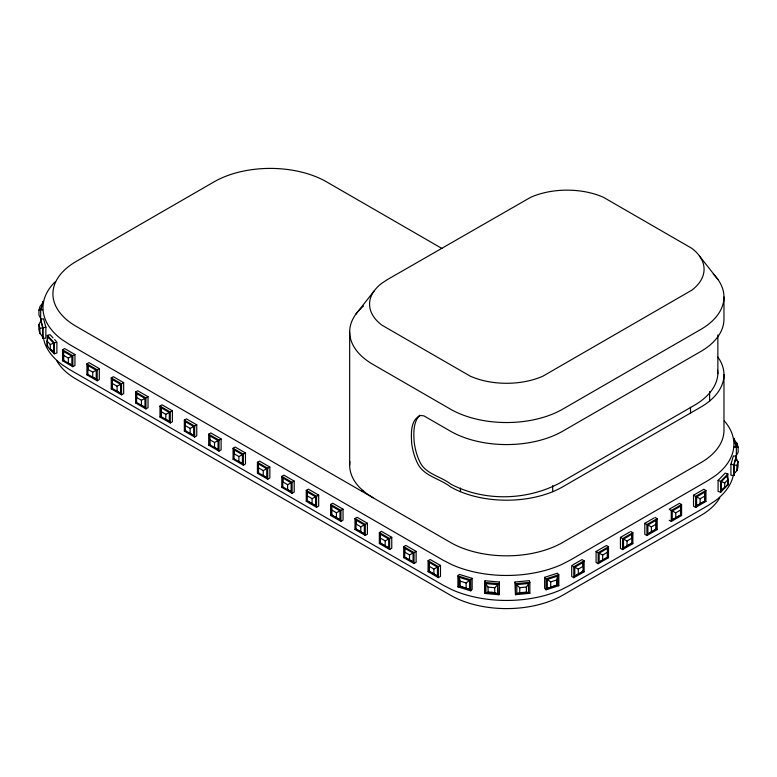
<?xml version="1.0" encoding="UTF-8"?>
<svg xmlns="http://www.w3.org/2000/svg" width="777" height="777" viewBox="0 0 777 777"><rect width="100%" height="100%" fill="white"/><g stroke="black" fill="none" stroke-linecap="round" stroke-linejoin="round"><path stroke-width="1.17" d="M607.439 552.272L602.661 555.031L598.183 552.69L598.183 563.655L599.145 562.072L607.439 557.352L607.517 548.329L608.488 546.746L606.371 545.522L596.076 551.466L596.076 562.431L598.183 563.655L608.488 557.711L608.488 546.746L598.183 552.69L596.076 551.466M654.069 517.987L644.803 523.339L644.803 534.304L646.911 535.528L647.872 533.945L656.157 529.224L656.244 520.192L657.206 518.609L655.098 517.395M704.885 496.008L700.116 498.766L695.638 496.425L695.638 507.391L696.6 505.808L704.885 501.087L704.972 492.064L705.934 490.481L703.826 489.267L693.521 495.211L693.521 506.177L695.638 507.391L705.934 501.447L705.934 490.481L695.638 496.425L693.521 495.211M40.928 318.774L38.957 315.18L38.957 310.091L40.928 309.858L43.133 301.321L40.695 309.615L40.637 322.426M734.78 472.406L733.867 475.514L733.867 464.549L736.305 456.254L734.1 464.792L733.867 475.514L730.924 475.223L730.924 464.257L733.362 455.963L736.305 456.254L736.305 460.644M717.87 334.965L717.87 373.659C717.19 387.762 706.05 398.514 694.541 405.205L559.459 483.197C526.379 500.66 484.158 501.573 450.874 484.178C440.957 476.272 425.242 474.135 419.677 461.519C416.725 455.351 415.025 448.688 414.16 441.919C413.558 432.906 413.141 422.29 419.677 415.18M47.076 341.035L50.272 344.464L56.886 342.026L56.886 352.991L54.264 353.807L47.076 346.115L47.076 341.035L47.999 337.16L47.358 335.441L49.99 334.625L53.059 337.917M556.594 579.982L550.708 581.895L546.114 578.836L546.114 589.801L547.299 588.393L556.594 585.071L556.594 579.982L557.624 576.126L558.809 574.718L557.352 573.212L544.648 577.33L544.648 588.296L546.114 589.801L558.809 585.683L558.809 574.718L546.114 578.836L544.648 577.33M485.052 580.74L484.586 593.405L498.97 594.726L499.436 593.016L499.436 582.051L485.052 580.74L484.586 593.405C488.752 591.035 495.143 592.074 498.97 594.726L499.436 582.051M38.957 310.091L40.083 306.255L42.9 303.117M734.1 473.708L736.917 470.58L736.917 465.501L738.043 461.655L736.072 458.051L736.072 460.285M736.917 470.58L738.043 466.734L738.043 461.655M40.637 319.143L42.91 327.447L42.91 338.413L42.696 336.606L39.909 333.459L38.85 329.613L38.85 324.524L40.851 320.94L40.637 319.143L43.58 318.871L45.862 327.175L45.862 338.141L42.91 338.413L42.055 335.295M736.149 455.856L738.15 452.272L738.15 447.193L737.091 443.346L734.304 440.19L734.09 438.393L736.363 446.697L736.363 457.663M529.856 593.298L526.408 592.113L526.408 587.033L529.856 582.332L529.36 580.633L515.005 582.031L515.501 594.696L529.856 593.298L529.856 582.332L515.501 583.731L515.005 582.031M582.711 570.959L584.119 571.775L573.824 577.719L573.824 566.754L584.119 560.809L583.158 562.393L583.071 566.336L578.302 569.094L571.717 565.539L571.717 576.505L573.824 577.719L574.786 576.136L583.158 571.309L584.119 571.775L584.119 560.809L582.012 559.586L572.746 564.937M607.439 557.352L607.517 548.329L599.145 553.156L599.145 562.072L607.517 557.235L608.488 557.711M629.71 532.051L620.434 537.402L620.434 548.368L622.552 549.592L623.513 548.008L631.886 543.172L632.847 543.647L632.847 532.682L630.739 531.458M656.157 529.224L656.244 520.192L647.872 525.029L644.803 523.339M681.575 515.51L671.27 521.454L672.231 519.881L680.603 515.044L681.575 515.51L681.575 504.545L679.457 503.331L669.162 509.275L675.747 512.83L680.526 510.071L680.603 506.128L681.575 504.545L671.27 510.489L671.27 521.454L669.162 520.24M704.885 501.087L704.972 492.064L696.6 496.901L696.6 505.808L704.972 500.98L705.934 501.447M355.73 314.364L374.106 290.986M738.15 447.193L733.42 446.969M472.154 578.36L466.142 582.983L460.198 581.138L459.11 577.282L457.915 575.883L459.324 574.368L472.154 578.36L472.154 589.325L470.736 590.841L457.915 586.858L457.915 575.883L470.736 579.875L470.736 590.841L469.531 589.442L466.142 588.063L460.198 586.217L457.915 586.858M494.726 592.812L494.726 587.733L498.97 583.76L484.586 582.439L488.063 587.121L488.063 592.2M718.084 480.419L725.213 473.086L727.816 473.931L727.816 484.897L720.687 492.229L718.084 491.385L718.084 480.419L724.718 482.925L728.02 479.526L727.146 475.641L727.816 473.931L720.687 481.264L720.687 492.229L721.347 490.52L721.347 481.604L727.146 475.641L727.146 477.874M723.834 487.966L721.347 490.52L728.02 484.605L728.02 479.526M74.942 354.516L68.357 358.08L63.578 355.322L63.5 351.379L62.539 349.796L64.646 348.572L74.942 354.516L74.942 365.491L72.834 366.705L62.539 360.761L62.539 349.796L72.834 355.74L72.834 366.705L71.873 365.122L63.5 360.295L62.539 360.761M99.301 368.589L92.716 372.144L87.947 369.386L87.859 365.443L86.898 363.859L89.005 362.636L99.301 368.589L99.301 379.555L97.193 380.769L86.898 374.825L86.898 363.859L97.193 369.803L97.193 380.769L96.231 379.186L87.859 374.359L86.898 374.825M112.665 388.082L111.257 388.888L111.257 377.923L113.364 376.709L123.669 382.653L123.669 393.618L121.552 394.833L111.257 388.888L112.218 388.422L120.59 393.259L121.552 394.833L121.552 383.867L111.257 377.923L112.218 379.506L120.59 384.343L123.669 382.653M148.028 396.717L141.443 400.272L136.665 397.513L136.587 393.57L135.616 391.987L137.733 390.773L148.028 396.717L148.028 407.682L145.921 408.906L135.616 402.952L135.616 391.987L145.921 397.931L145.921 408.906L144.959 407.323L136.587 402.486L135.616 402.952M172.387 410.78L165.802 414.335L161.033 411.587L160.946 407.634L159.984 406.05L162.092 404.836L172.387 410.78L172.387 421.746L170.28 422.97L159.984 417.026L159.984 406.05L170.28 412.004L170.28 422.97L169.318 421.387L160.946 416.55L159.984 417.026M185.752 430.273L184.343 431.089L184.343 420.124L186.451 418.9L196.756 424.844L196.756 435.81L194.638 437.033L184.343 431.089L185.305 430.613L193.677 435.45L194.638 437.033L194.638 426.068L184.343 420.124L185.305 421.697L193.677 426.534L196.756 424.844M221.115 438.908L214.53 442.472L209.751 439.714L209.673 435.771L208.702 434.188L210.82 432.964L221.115 438.908L221.115 449.883L219.007 451.097L208.702 445.153L208.702 434.188L219.007 440.132L219.007 451.097L218.046 449.514L209.673 444.687L208.702 445.153M245.474 452.981L238.889 456.536L234.12 453.778L234.032 449.834L233.071 448.251L235.178 447.028L245.474 452.981L245.474 463.947L243.366 465.161L233.071 459.217L233.071 448.251L243.366 454.195L243.366 465.161L242.405 463.578L234.032 458.751L233.071 459.217M269.842 467.045L263.248 470.6L258.479 467.841L258.391 463.898L257.43 462.315L259.537 461.101L269.842 467.045L269.842 478.01L267.725 479.224L257.43 473.28L257.43 462.315L267.725 468.259L267.725 479.224L266.764 477.651L258.391 472.814L257.43 473.28M294.201 481.109L287.616 484.663L282.838 481.905L282.76 477.962L281.789 476.379L283.906 475.165L294.201 481.109L294.201 492.074L292.094 493.298L281.789 487.344L281.789 476.379L292.094 482.323L292.094 493.298L291.132 491.715L282.76 486.878L281.789 487.344M307.673 500.534L306.264 501.35L306.264 490.384L308.372 489.16L318.677 495.114L318.677 506.08L316.56 507.294L306.264 501.35L307.226 500.883L315.598 505.71L316.56 507.294L316.56 496.328L306.264 490.384L307.226 491.967L315.598 496.794L318.677 495.114M361.771 491.249L363.014 490.53M343.036 509.178L336.451 512.733L331.672 509.974L331.594 506.031L330.623 504.448L332.741 503.234L343.036 509.178L343.036 520.143L340.928 521.357L330.623 515.413L330.623 504.448L340.928 510.392L340.928 521.357L339.967 519.774L331.594 514.947L330.623 515.413M367.395 523.242L360.81 526.796L356.041 524.038L355.953 520.095L354.992 518.512L357.099 517.297L367.395 523.242L367.395 534.207L365.287 535.421L354.992 529.477L354.992 518.512L365.287 524.456L365.287 535.421L364.326 533.848L355.953 529.011L354.992 529.477M380.759 542.734L379.351 543.541L379.351 532.575L381.458 531.361L391.763 537.305L391.763 548.271L389.646 549.494L379.351 543.541L380.312 543.074L388.685 547.911L389.646 549.494L389.646 538.529L379.351 532.575L380.312 534.158L388.685 538.995L391.763 537.305M416.122 551.369L409.537 554.924L404.759 552.175L404.681 548.222L403.71 546.649L405.827 545.425L416.122 551.369L416.122 562.334L414.015 563.558L403.71 557.614L403.71 546.649L414.015 552.593L414.015 563.558L413.053 561.975L404.681 557.138L403.71 557.614M440.481 565.433L433.896 568.997L429.127 566.239L429.04 562.295L428.078 560.712L430.186 559.489L440.481 565.433L440.481 576.408L438.374 577.622L428.078 571.678L428.078 560.712L438.374 566.656L438.374 577.622L437.412 576.039L429.04 571.202L428.078 571.678M632.847 543.647L622.552 549.592L622.552 538.626L627.029 540.957L631.798 538.208L631.886 534.255L632.847 532.682L622.552 538.626L620.434 537.402M655.798 528.768L657.206 529.574L646.911 535.528L646.911 524.562L657.206 518.609L657.206 529.574L656.244 529.108L647.872 533.945L647.872 525.029L651.388 526.893L656.157 524.145M583.158 571.309L574.786 576.136L574.786 567.22L583.158 562.393L583.071 571.416M631.886 543.172L623.513 548.008L623.513 539.092L631.886 534.255L631.798 543.288M680.603 515.044L672.231 519.881L672.231 510.965L680.603 506.128L680.526 515.161M117.074 386.208L120.59 384.343L120.59 393.259L117.074 391.287L117.074 386.208L112.306 383.45L112.218 379.506L112.306 388.529L112.306 383.45M190.161 428.399L193.677 426.534L193.677 435.45L190.161 433.488L190.161 428.399L185.392 425.65L185.305 421.697L185.305 430.613M307.313 500.99L307.226 491.967L307.313 495.911L312.082 498.669L315.598 496.794L315.598 505.71L307.226 500.883M380.4 538.111L385.169 540.86L388.685 538.995L388.685 547.911L380.312 543.074L380.312 534.158L380.4 543.191M519.755 592.764L516.841 593.541L515.501 594.696L515.501 583.731L519.755 587.684L519.755 592.764L526.408 592.113M39.909 333.459L39.909 328.38L45.862 327.175M519.755 587.684L526.408 587.033M47.076 346.115L47.999 346.076L47.358 346.406L47.358 335.441L54.264 342.842L54.264 353.807L53.613 352.088L53.613 343.172L47.999 337.16M556.594 585.071L558.809 585.683M728.02 484.605L727.146 484.557L727.816 484.897M488.063 587.121L494.726 587.733M40.695 309.615L42.657 309.8M730.924 464.257L736.917 465.501M336.451 517.812L339.967 519.774L339.967 510.868L331.594 506.031L331.594 514.947L336.451 517.812L336.451 512.733M360.81 531.876L364.326 533.848L364.326 524.931L355.953 520.095L356.041 529.127L360.81 531.876L360.81 526.796M409.537 560.013L413.053 561.975L413.053 553.059L404.681 548.222L404.759 557.255L409.537 560.013L409.537 554.924M433.896 574.077L437.412 576.039L437.412 567.123L429.04 562.295L429.04 571.202L433.896 574.077L433.896 568.997M442.045 248.533L326.563 181.857A79.555 45.93 0 0 0 214.054 181.857L76.224 261.431A79.555 45.93 0 0 0 76.224 326.389L450.33 542.375A79.555 45.93 0 0 0 562.839 542.375L700.669 462.801A79.555 45.93 0 0 0 723.97 430.322L723.97 374.699M372.979 497.717L366.113 493.201L360.334 488.209A79.555 45.93 0 0 1 349.922 461.635M54.584 339.559L56.119 341.2M51.214 349.514L53.613 352.088L50.272 349.543L50.272 344.464M699.533 256.08L717.909 279.448M282.76 486.878L282.76 477.962L291.132 482.799L291.132 491.715L287.616 489.743L287.616 484.663M234.032 458.751L234.032 449.834L242.405 454.662L242.405 463.578L238.889 461.616L238.889 456.536M136.587 402.486L136.587 393.57L144.959 398.407L144.959 407.323L141.443 405.351L141.443 400.272M87.859 374.359L87.859 365.443L96.231 370.27L96.231 379.186L92.716 377.224L92.716 372.144M734.304 440.19L736.149 446.95M40.851 320.94L42.696 327.69L42.696 336.606M38.85 324.524L39.909 328.38M717.569 370.192L717.87 373.659M737.091 443.346L737.091 446.396M734.09 438.393L734.09 440.588M724.718 482.925L724.718 488.005M723.97 297.028L723.97 319.065A79.555 45.93 0 0 1 700.669 351.544L562.839 431.118A79.555 45.93 0 0 1 450.33 431.118L423.912 415.87L420.551 415.472C410.13 419.774 411.159 434.022 411.674 443.376C412.597 450.223 414.403 456.944 417.482 463.141C423.562 476.184 439.908 478.467 450.33 486.752A79.555 45.93 0 0 0 562.839 486.752L700.669 407.177A79.555 45.93 0 0 0 717.909 357.119M709.615 391.55L709.615 401.243M700.116 498.766L700.116 503.846M690.52 407.265L690.52 413.325M675.747 512.83L675.747 517.909M651.388 526.893L651.388 531.973M627.029 540.957L627.029 546.046M602.661 555.031L602.661 560.11M578.302 569.094L578.302 574.174M552.69 485.625L552.69 491.686M550.708 581.895L550.708 586.975M466.142 582.983L466.142 588.063M460.47 488.043L460.47 491.686M460.198 581.138L460.198 586.217M429.127 566.239L429.127 571.318M385.169 540.86L385.169 545.94M349.669 331.944L349.669 465.238M331.672 509.974L331.672 515.054M312.082 498.669L312.082 503.749M263.248 470.6L263.248 475.679L266.764 477.651L266.764 468.735L258.391 463.898L258.479 472.931L258.479 467.841M214.53 442.472L214.53 447.552L218.046 449.514L218.046 440.598L209.673 435.771L209.751 444.794L209.751 439.714M165.802 414.335L165.802 419.425L169.318 421.387L169.318 412.47L160.946 407.634L161.033 416.666L161.033 411.587M68.357 358.08L68.357 363.16L71.873 365.122L71.873 356.206L63.5 351.379L63.578 360.402L63.578 355.322M713.305 274.067A79.555 45.93 0 0 1 700.669 329.506L562.839 409.081A79.555 45.93 0 0 1 450.33 409.081L372.979 364.423A79.555 45.93 0 0 1 363.5 306.07M733.148 475.951A89.501 51.67 0 0 1 715.413 500.66L707.915 505.604L569.628 585.44L561.072 589.772A89.501 51.67 0 0 1 452.097 589.772L443.541 585.44L68.978 369.192L61.48 364.248A89.501 51.67 0 0 1 43.745 339.539M724.31 420.92A89.501 51.67 0 0 1 715.413 475.67L707.915 480.604L569.628 560.45L561.072 564.782A89.501 51.67 0 0 1 452.097 564.782L443.541 560.45L68.978 344.192L61.48 339.258A89.501 51.67 0 0 1 54.973 281.964M719.745 497.853A79.555 45.93 0 0 1 700.669 515.569L562.839 595.143A79.555 45.93 0 0 1 450.33 595.143L76.224 379.157A79.555 45.93 0 0 1 56.604 360.489M387.47 279.535L381.895 283.207A59.664 34.45 0 0 0 381.895 325.145L470.26 376.165A59.664 34.45 0 0 0 542.909 376.165L691.744 290.229A59.664 34.45 0 0 0 691.744 248.29L603.379 197.271A59.664 34.45 0 0 0 530.73 197.271L387.47 279.535M557.624 576.126L547.299 579.477L547.299 588.393L557.624 585.042L557.624 576.126M528.515 583.488L516.841 584.625L516.841 593.541L528.515 592.404L528.515 583.488M497.62 584.654L485.926 583.585L485.926 592.501L497.62 593.57L497.62 584.654M469.531 580.526L459.11 577.282L459.11 586.198L469.531 589.442L469.531 580.526"/></g></svg>
